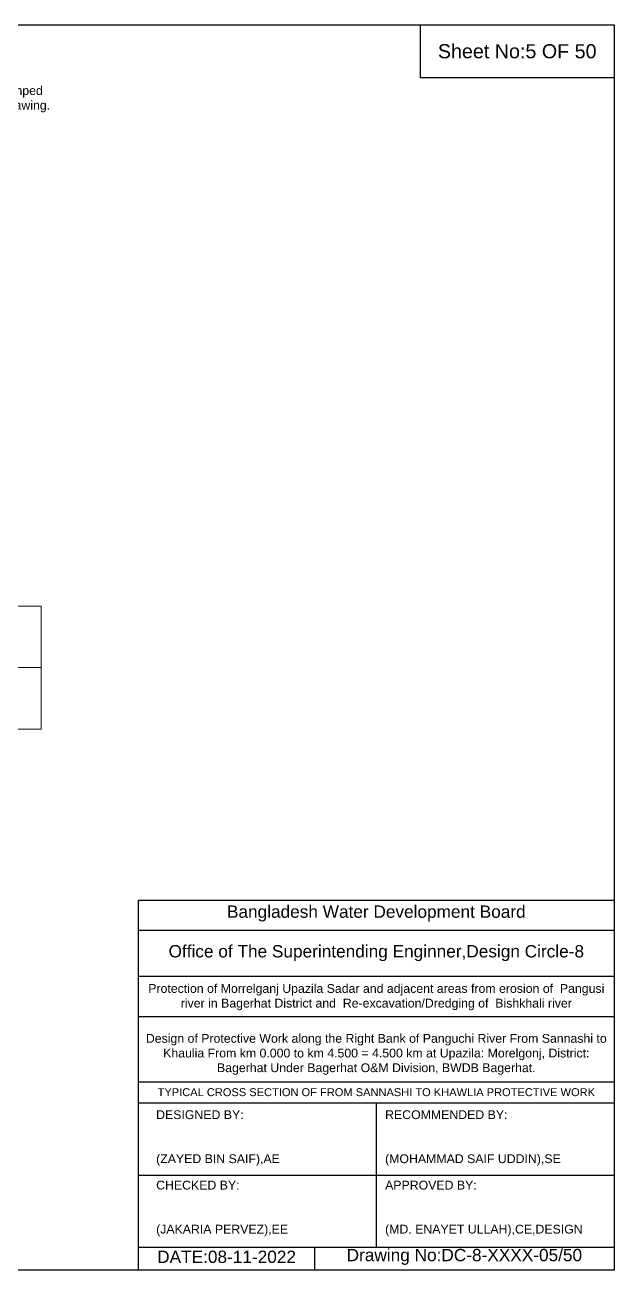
# Model space of a CAD drawing. Header units: inches. Extents: x 89000 to 267201, y -7461 to 18033.
# Drawn here: x 166655 to 170000, y -7071 to 0 of the extents above; entities that cross this region are included whole.
import ezdxf

# ---------------------------------------------------------------- set-up
doc = ezdxf.new("R2010")
doc.units = ezdxf.units.IN
doc.header["$LTSCALE"] = 7
doc.header["$MEASUREMENT"] = 0
doc.layers.add('Cross section Data Border', color=7, linetype='Continuous', lineweight=9)
doc.layers.add('Cross Section Labels', color=7, linetype='Continuous', lineweight=9)
doc.styles.get("Standard").update_dxf_attribs({"font": 'arial.ttf'})

msp = doc.modelspace()

# ---------------------------------------------------------------- linework, layer by layer
for points in [[(160000, 0), (170000, 0), (170000, -7071), (160000, -7071)], [(168900, 0), (170000, 0), (170000, -300), (168900, -300)]]:
    msp.add_lwpolyline(points, close=True)
for points in [[(167300, -7071), (167300, -4971), (170000, -4971)], [(167300, -5141), (170000, -5141)], [(167300, -5401), (170000, -5401)], [(167300, -5631), (170000, -5631)], [(167300, -6001), (170000, -6001)], [(167300, -6121), (170000, -6121)], [(168650, -6121), (168650, -6941)], [(167300, -6531), (170000, -6531)], [(167300, -6941), (170000, -6941)], [(168300, -6941), (168300, -7071)]]:
    msp.add_lwpolyline(points)
at = {"layer": 'Cross section Data Border'}
msp.add_lwpolyline([(160100, -3300), (166747.3724, -3300), (166747.3724, -4000), (160100, -4000)], close=True, dxfattribs=at)
msp.add_lwpolyline([(160100, -3650), (166747.3724, -3650)], dxfattribs=at)

# ---------------------------------------------------------------- texts
at = {"attachment_point": 5}
for s, insert, char_height in [('Sheet No:5 OF 50', (169450, -150), 80), ('Bangladesh Water Development Board', (168650, -5046), 70), ('Office of The Superintending Enginner,Design Circle-8', (168650, -5271), 70)]:
    msp.add_mtext(s, dxfattribs=dict(at, insert=insert, char_height=char_height))
for s, insert, char_height, width, attachment_point in [('Protection of Morrelganj Upazila Sadar and adjacent areas from erosion of  Pangusi river in Bagerhat District and  Re-excavation/Dredging of  Bishkhali river', (168650, -5521), 50, 2700, 5), ('Design of Protective Work along the Right Bank of Panguchi River From Sannashi to Khaulia From km 0.000 to km 4.500 = 4.500 km at Upazila: Morelgonj, District: Bagerhat Under Bagerhat O&M Division, BWDB Bagerhat.', (168650, -5846), 50, 2700, 5), ('TYPICAL CROSS SECTION OF FROM SANNASHI TO KHAWLIA PROTECTIVE WORK', (168650, -6061), 45, 2800, 5), ('DESIGNED BY:^J^J^J(ZAYED BIN SAIF),AE', (167400, -6321), 50, 1400, 4), ('RECOMMENDED BY:^J^J^J(MOHAMMAD SAIF UDDIN),SE', (168700, -6321), 50, 1400, 4), ('CHECKED BY:^J^J^J(JAKARIA PERVEZ),EE', (167400, -6721), 50, 1400, 4), ('APPROVED BY:^J^J^J(MD. ENAYET ULLAH),CE,DESIGN', (168700, -6721), 50, 1400, 4), ('DATE:08-11-2022', (167800, -6996), 70, 1400, 5), ('Drawing No:DC-8-XXXX-05/50', (169150, -6996), 70, 2200, 5)]:
    msp.add_mtext(s, dxfattribs=dict(insert=insert, char_height=char_height, width=width, attachment_point=attachment_point))
at = {"layer": 'Cross Section Labels', "insert": (165537.86325, -662.96368), "char_height": 50, "attachment_point": 8}
msp.add_mtext(' Assorted 2 Layers C.C Blocks(excluding Blocks at key) to be Placed / dumped^J@20.00 m³/m (excluding void) at or below Working LWL as shown in the drawing.^J450 x 450 x 450-------- - 60 % by volume^J350 x 350 x 350-------- - 40 % by volume', dxfattribs=at)

doc.saveas('drawing.dxf')
